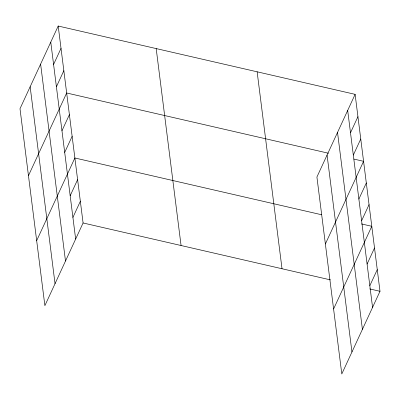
<?xml version="1.0" encoding="UTF-8"?>
<svg xmlns="http://www.w3.org/2000/svg" width="400" height="400" viewBox="0 0 400 400"><rect width="100%" height="100%" fill="white"/><g stroke="black" fill="none" stroke-linecap="round" stroke-linejoin="round"><path stroke-width="0.6" d="M58.2 26.035L20 108.71L44.885 305.65L83.085 222.975L58.2 26.035L355.115 94.35L380 291.29L341.8 373.965L316.915 177.025L355.115 94.35M53.585 64.45L61.02 48.355M56.405 86.77L63.84 70.675M28.46 175.67L66.66 92.995L328.495 153.24M61.96 130.755L69.4 114.66M64.7 152.42L72.135 136.325M36.67 240.66L74.875 157.985L321.59 214.75M70.175 195.745L77.61 179.65M72.91 217.41L80.35 201.315M350.5 132.765L357.935 116.67M353.32 155.085L360.755 138.99M325.375 243.985L363.575 161.31L353.9 159.08M358.875 199.065L366.315 182.97M361.615 220.73L369.05 204.635M333.585 308.975L371.79 226.3L361.505 223.935M367.09 264.055L374.525 247.96M369.825 285.72L377.265 269.625M83.085 222.975L330.405 279.88M369.72 288.925L380 291.29M347.68 110.445L372.565 307.385M337.525 132.415L362.41 329.355M327.065 155.05L351.95 351.995M257.135 71.805L282.02 268.745M156.185 48.58L181.065 245.52M50.765 42.13L75.65 239.07M40.61 64.1L65.495 261.045M30.15 86.74L55.035 283.68"/></g></svg>
